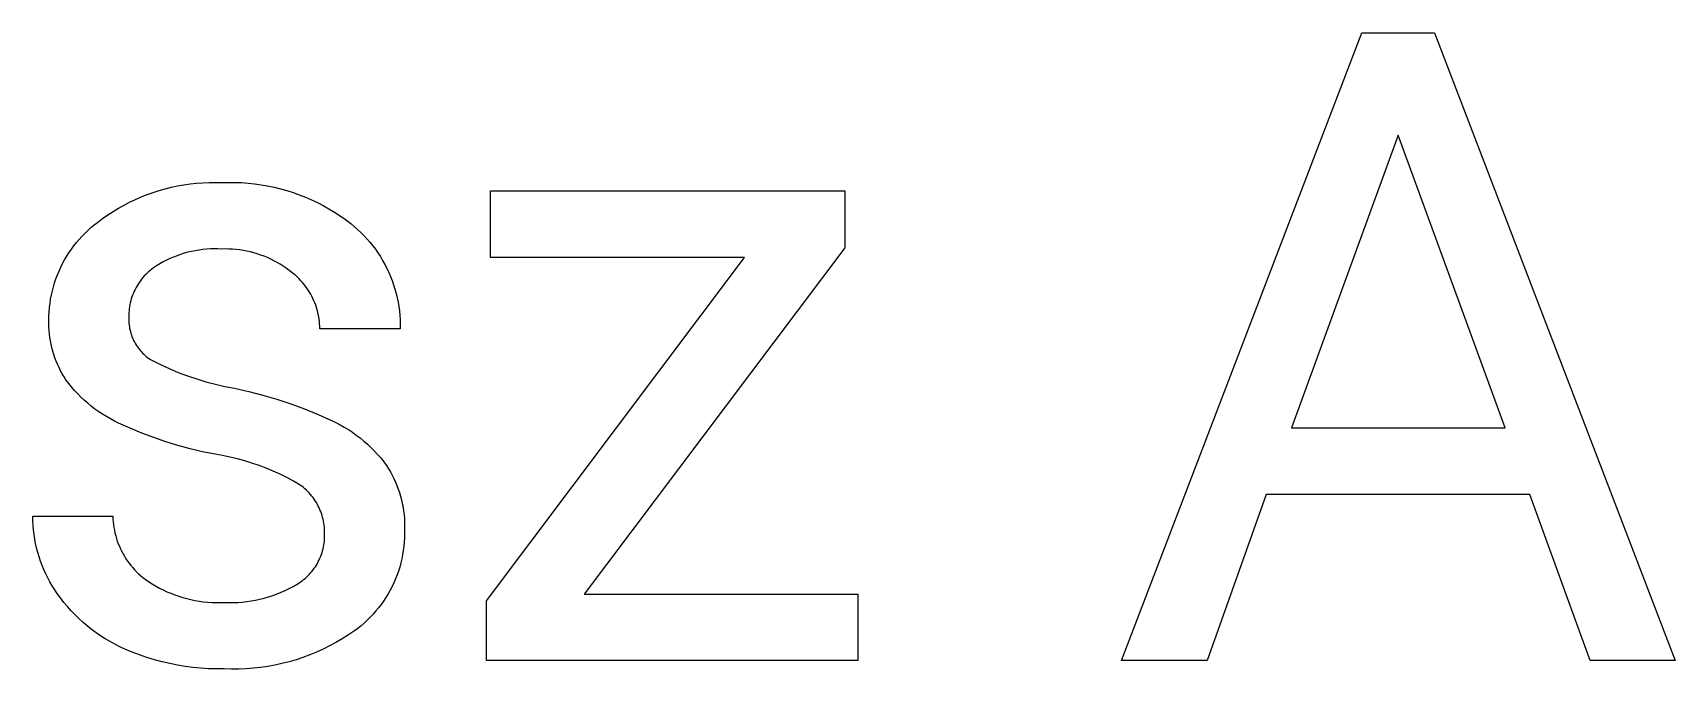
# Model space of a CAD drawing. Header units: millimetres. Extents: x 0 to 3480, y 0 to 2432.
# Drawn here: x 2370.4 to 2438, y 151.7 to 177.9 of the extents above; entities that cross this region are included whole.
import ezdxf

# ---------------------------------------------------------------- set-up
doc = ezdxf.new("R2010")
doc.units = ezdxf.units.MM
doc.header["$MEASUREMENT"] = 0
doc.layers.add('Domyślny', color=7, linetype='Continuous', true_color=0x000000)

msp = doc.modelspace()

# ---------------------------------------------------------------- linework, layer by layer
at = {"layer": 'Domyślny'}
for p, q in [((2415.192, 152.067), (2425.084, 177.896)), ((2425.084, 177.896), (2428.075, 177.896)), ((2428.075, 177.896), (2437.982, 152.067)), ((2426.578, 173.692), (2422.184, 161.646)), ((2430.99, 161.646), (2426.578, 173.692)), ((2376.854, 171.683), (2377.113, 171.711)), ((2377.113, 171.711), (2377.374, 171.731)), ((2377.374, 171.731), (2377.634, 171.742)), ((2377.634, 171.742), (2377.896, 171.744)), ((2377.896, 171.744), (2378.157, 171.738)), ((2378.157, 171.738), (2378.427, 171.746)), ((2378.427, 171.746), (2378.698, 171.745)), ((2378.698, 171.745), (2378.969, 171.734)), ((2378.969, 171.734), (2379.24, 171.715)), ((2379.24, 171.715), (2379.509, 171.686)), ((2374.366, 170.93), (2374.602, 171.042)), ((2374.602, 171.042), (2374.841, 171.147)), ((2374.841, 171.147), (2375.084, 171.243)), ((2375.084, 171.243), (2375.33, 171.331)), ((2375.33, 171.331), (2375.578, 171.411)), ((2375.578, 171.411), (2375.83, 171.482)), ((2375.83, 171.482), (2376.083, 171.545)), ((2376.083, 171.545), (2376.338, 171.599)), ((2376.338, 171.599), (2376.595, 171.645)), ((2376.595, 171.645), (2376.854, 171.683)), ((2379.509, 171.686), (2379.777, 171.648)), ((2379.777, 171.648), (2380.044, 171.602)), ((2380.044, 171.602), (2380.31, 171.546)), ((2380.31, 171.546), (2380.573, 171.481)), ((2380.573, 171.481), (2380.834, 171.408)), ((2380.834, 171.408), (2381.092, 171.326)), ((2381.092, 171.326), (2381.347, 171.235)), ((2381.347, 171.235), (2381.599, 171.135)), ((2381.599, 171.135), (2381.848, 171.027)), ((2389.219, 168.659), (2389.219, 171.396)), ((2389.219, 171.396), (2403.806, 171.396)), ((2403.806, 171.396), (2403.806, 169.052)), ((2373.251, 170.254), (2373.465, 170.404)), ((2373.465, 170.404), (2373.683, 170.547)), ((2373.683, 170.547), (2373.907, 170.682)), ((2373.907, 170.682), (2374.134, 170.81)), ((2374.134, 170.81), (2374.366, 170.93)), ((2381.848, 171.027), (2382.093, 170.911)), ((2382.093, 170.911), (2382.333, 170.787)), ((2382.333, 170.787), (2382.57, 170.655)), ((2382.57, 170.655), (2382.802, 170.514)), ((2382.802, 170.514), (2383.029, 170.366)), ((2383.029, 170.366), (2383.251, 170.211)), ((2372.522, 169.647), (2372.646, 169.766)), ((2372.646, 169.766), (2372.774, 169.881)), ((2372.774, 169.881), (2372.907, 169.991)), ((2372.907, 169.991), (2373.042, 170.097)), ((2373.042, 170.097), (2373.251, 170.254)), ((2383.251, 170.211), (2383.467, 170.048)), ((2383.467, 170.048), (2383.609, 169.931)), ((2383.609, 169.931), (2383.747, 169.81)), ((2383.747, 169.81), (2383.881, 169.685)), ((2383.881, 169.685), (2384.01, 169.555)), ((2371.966, 168.991), (2372.068, 169.13)), ((2372.068, 169.13), (2372.175, 169.265)), ((2372.175, 169.265), (2372.286, 169.396)), ((2372.286, 169.396), (2372.402, 169.524)), ((2372.402, 169.524), (2372.522, 169.647)), ((2377.688, 169.004), (2377.532, 168.995)), ((2377.844, 169.009), (2377.688, 169.004)), ((2378.001, 169.008), (2377.844, 169.009)), ((2378.157, 169.001), (2378.001, 169.008)), ((2378.305, 169.004), (2378.157, 169.001)), ((2378.453, 169.002), (2378.305, 169.004)), ((2378.601, 168.995), (2378.453, 169.002)), ((2384.01, 169.555), (2384.135, 169.42)), ((2384.135, 169.42), (2384.255, 169.281)), ((2384.255, 169.281), (2384.37, 169.139)), ((2384.37, 169.139), (2384.48, 168.992)), ((2403.806, 169.052), (2393.078, 154.804)), ((2371.531, 168.25), (2371.607, 168.404)), ((2371.607, 168.404), (2371.69, 168.555)), ((2371.69, 168.555), (2371.777, 168.704)), ((2371.777, 168.704), (2371.869, 168.849)), ((2371.869, 168.849), (2371.966, 168.991)), ((2375.611, 168.394), (2375.477, 168.313)), ((2375.747, 168.47), (2375.611, 168.394)), ((2375.886, 168.541), (2375.747, 168.47)), ((2376.027, 168.608), (2375.886, 168.541)), ((2376.171, 168.67), (2376.027, 168.608)), ((2376.316, 168.727), (2376.171, 168.67)), ((2376.463, 168.778), (2376.316, 168.727)), ((2376.612, 168.825), (2376.463, 168.778)), ((2376.763, 168.866), (2376.612, 168.825)), ((2376.915, 168.903), (2376.763, 168.866)), ((2377.068, 168.934), (2376.915, 168.903)), ((2377.222, 168.959), (2377.068, 168.934)), ((2377.377, 168.98), (2377.222, 168.959)), ((2377.532, 168.995), (2377.377, 168.98)), ((2378.749, 168.982), (2378.601, 168.995)), ((2378.897, 168.965), (2378.749, 168.982)), ((2379.043, 168.942), (2378.897, 168.965)), ((2379.189, 168.915), (2379.043, 168.942)), ((2379.334, 168.883), (2379.189, 168.915)), ((2379.477, 168.845), (2379.334, 168.883)), ((2379.619, 168.803), (2379.477, 168.845)), ((2379.76, 168.756), (2379.619, 168.803)), ((2379.899, 168.704), (2379.76, 168.756)), ((2380.036, 168.647), (2379.899, 168.704)), ((2380.171, 168.586), (2380.036, 168.647)), ((2380.304, 168.52), (2380.171, 168.586)), ((2380.435, 168.449), (2380.304, 168.52)), ((2380.563, 168.374), (2380.435, 168.449)), ((2380.688, 168.295), (2380.563, 168.374)), ((2384.48, 168.992), (2384.585, 168.842)), ((2384.585, 168.842), (2384.685, 168.688)), ((2384.685, 168.688), (2384.78, 168.531)), ((2384.78, 168.531), (2384.869, 168.371)), ((2384.869, 168.371), (2384.953, 168.208)), ((2389.059, 154.531), (2399.68, 168.659)), ((2399.68, 168.659), (2389.219, 168.659)), ((2371.278, 167.61), (2371.333, 167.773)), ((2371.333, 167.773), (2371.393, 167.935)), ((2371.393, 167.935), (2371.459, 168.094)), ((2371.459, 168.094), (2371.531, 168.25)), ((2374.809, 167.699), (2374.76, 167.63)), ((2374.86, 167.765), (2374.809, 167.699)), ((2374.913, 167.83), (2374.86, 167.765)), ((2374.969, 167.893), (2374.913, 167.83)), ((2375.027, 167.954), (2374.969, 167.893)), ((2375.087, 168.013), (2375.027, 167.954)), ((2375.149, 168.07), (2375.087, 168.013)), ((2375.213, 168.125), (2375.149, 168.07)), ((2375.279, 168.177), (2375.213, 168.125)), ((2375.346, 168.228), (2375.279, 168.177)), ((2375.477, 168.313), (2375.346, 168.228)), ((2380.811, 168.212), (2380.688, 168.295)), ((2380.93, 168.124), (2380.811, 168.212)), ((2381.047, 168.032), (2380.93, 168.124)), ((2381.125, 167.971), (2381.047, 168.032)), ((2381.2, 167.907), (2381.125, 167.971)), ((2381.273, 167.84), (2381.2, 167.907)), ((2381.344, 167.772), (2381.273, 167.84)), ((2381.412, 167.7), (2381.344, 167.772)), ((2381.478, 167.627), (2381.412, 167.7)), ((2384.953, 168.208), (2385.031, 168.042)), ((2385.031, 168.042), (2385.104, 167.873)), ((2385.104, 167.873), (2385.171, 167.703)), ((2385.171, 167.703), (2385.231, 167.529)), ((2371.115, 166.942), (2371.147, 167.111)), ((2371.147, 167.111), (2371.185, 167.279)), ((2371.185, 167.279), (2371.228, 167.445)), ((2371.228, 167.445), (2371.278, 167.61)), ((2374.459, 167.03), (2374.434, 166.95)), ((2374.487, 167.11), (2374.459, 167.03)), ((2374.519, 167.188), (2374.487, 167.11)), ((2374.552, 167.265), (2374.519, 167.188)), ((2374.589, 167.341), (2374.552, 167.265)), ((2374.628, 167.415), (2374.589, 167.341)), ((2374.669, 167.488), (2374.628, 167.415)), ((2374.713, 167.56), (2374.669, 167.488)), ((2374.76, 167.63), (2374.713, 167.56)), ((2381.542, 167.551), (2381.478, 167.627)), ((2381.603, 167.473), (2381.542, 167.551)), ((2381.661, 167.393), (2381.603, 167.473)), ((2381.716, 167.311), (2381.661, 167.393)), ((2381.769, 167.228), (2381.716, 167.311)), ((2381.819, 167.142), (2381.769, 167.228)), ((2381.866, 167.056), (2381.819, 167.142)), ((2381.91, 166.967), (2381.866, 167.056)), ((2385.231, 167.529), (2385.286, 167.354)), ((2385.286, 167.354), (2385.335, 167.178)), ((2385.335, 167.178), (2385.378, 166.999)), ((2385.378, 166.999), (2385.414, 166.82)), ((2371.045, 166.257), (2371.053, 166.429)), ((2371.053, 166.429), (2371.068, 166.601)), ((2371.068, 166.601), (2371.088, 166.772)), ((2371.088, 166.772), (2371.115, 166.942)), ((2374.334, 166.371), (2374.332, 166.287)), ((2374.34, 166.455), (2374.334, 166.371)), ((2374.348, 166.539), (2374.34, 166.455)), ((2374.36, 166.622), (2374.348, 166.539)), ((2374.374, 166.705), (2374.36, 166.622)), ((2374.391, 166.788), (2374.374, 166.705)), ((2374.411, 166.869), (2374.391, 166.788)), ((2374.434, 166.95), (2374.411, 166.869)), ((2381.951, 166.877), (2381.91, 166.967)), ((2381.989, 166.786), (2381.951, 166.877)), ((2382.024, 166.693), (2381.989, 166.786)), ((2382.056, 166.6), (2382.024, 166.693)), ((2382.084, 166.505), (2382.056, 166.6)), ((2382.109, 166.41), (2382.084, 166.505)), ((2382.132, 166.313), (2382.109, 166.41)), ((2382.15, 166.216), (2382.132, 166.313)), ((2385.414, 166.82), (2385.445, 166.639)), ((2385.445, 166.639), (2385.469, 166.457)), ((2385.469, 166.457), (2385.487, 166.274)), ((2371.041, 165.941), (2371.042, 166.085)), ((2371.044, 165.797), (2371.041, 165.941)), ((2371.042, 166.085), (2371.045, 166.257)), ((2371.053, 165.652), (2371.044, 165.797)), ((2371.066, 165.509), (2371.053, 165.652)), ((2374.332, 166.203), (2374.33, 166.135)), ((2374.33, 166.135), (2374.33, 166.067)), ((2374.33, 166.067), (2374.333, 165.999)), ((2374.332, 166.287), (2374.332, 166.203)), ((2374.333, 165.999), (2374.338, 165.931)), ((2374.338, 165.931), (2374.345, 165.863)), ((2374.345, 165.863), (2374.355, 165.796)), ((2374.355, 165.796), (2374.367, 165.729)), ((2374.367, 165.729), (2374.381, 165.662)), ((2374.381, 165.662), (2374.397, 165.596)), ((2382.166, 166.119), (2382.15, 166.216)), ((2382.178, 166.021), (2382.166, 166.119)), ((2382.187, 165.922), (2382.178, 166.021)), ((2382.193, 165.823), (2382.187, 165.922)), ((2382.195, 165.725), (2382.193, 165.823)), ((2385.504, 165.725), (2382.195, 165.725)), ((2385.487, 166.274), (2385.499, 166.091)), ((2385.499, 166.091), (2385.505, 165.908)), ((2385.505, 165.908), (2385.504, 165.725)), ((2371.084, 165.365), (2371.066, 165.509)), ((2371.107, 165.223), (2371.084, 165.365)), ((2371.135, 165.081), (2371.107, 165.223)), ((2371.167, 164.94), (2371.135, 165.081)), ((2374.397, 165.596), (2374.416, 165.53)), ((2374.416, 165.53), (2374.437, 165.466)), ((2374.437, 165.466), (2374.461, 165.402)), ((2374.461, 165.402), (2374.486, 165.338)), ((2374.486, 165.338), (2374.514, 165.276)), ((2374.514, 165.276), (2374.544, 165.215)), ((2374.544, 165.215), (2374.576, 165.155)), ((2374.576, 165.155), (2374.61, 165.096)), ((2374.61, 165.096), (2374.646, 165.038)), ((2374.646, 165.038), (2374.684, 164.981)), ((2374.684, 164.981), (2374.724, 164.926)), ((2371.204, 164.801), (2371.167, 164.94)), ((2371.246, 164.663), (2371.204, 164.801)), ((2371.293, 164.526), (2371.246, 164.663)), ((2371.344, 164.391), (2371.293, 164.526)), ((2371.4, 164.258), (2371.344, 164.391)), ((2374.724, 164.926), (2374.766, 164.872)), ((2374.766, 164.872), (2374.809, 164.82)), ((2374.809, 164.82), (2374.855, 164.769)), ((2374.855, 164.769), (2374.902, 164.72)), ((2374.902, 164.72), (2374.951, 164.673)), ((2374.951, 164.673), (2375.001, 164.627)), ((2375.001, 164.627), (2375.053, 164.583)), ((2375.053, 164.583), (2375.107, 164.541)), ((2375.107, 164.541), (2375.162, 164.5)), ((2375.162, 164.5), (2375.218, 164.462)), ((2375.218, 164.462), (2375.275, 164.426)), ((2375.275, 164.426), (2375.634, 164.247)), ((2371.46, 164.126), (2371.4, 164.258)), ((2371.524, 163.997), (2371.46, 164.126)), ((2371.593, 163.87), (2371.524, 163.997)), ((2371.666, 163.746), (2371.593, 163.87)), ((2371.743, 163.624), (2371.666, 163.746)), ((2371.858, 163.473), (2371.743, 163.624)), ((2375.634, 164.247), (2375.999, 164.08)), ((2375.999, 164.08), (2376.37, 163.926)), ((2376.37, 163.926), (2376.745, 163.785)), ((2376.745, 163.785), (2377.125, 163.656)), ((2377.125, 163.656), (2377.509, 163.54)), ((2371.977, 163.326), (2371.858, 163.473)), ((2372.101, 163.183), (2371.977, 163.326)), ((2372.23, 163.044), (2372.101, 163.183)), ((2372.363, 162.91), (2372.23, 163.044)), ((2377.509, 163.54), (2377.897, 163.438)), ((2377.897, 163.438), (2378.288, 163.348)), ((2378.288, 163.348), (2378.682, 163.272)), ((2378.682, 163.272), (2379.27, 163.142)), ((2379.27, 163.142), (2379.853, 162.992)), ((2379.853, 162.992), (2380.431, 162.822)), ((2372.501, 162.78), (2372.363, 162.91)), ((2372.643, 162.655), (2372.501, 162.78)), ((2372.789, 162.535), (2372.643, 162.655)), ((2372.94, 162.42), (2372.789, 162.535)), ((2373.093, 162.31), (2372.94, 162.42)), ((2373.251, 162.205), (2373.093, 162.31)), ((2380.431, 162.822), (2381.003, 162.632)), ((2381.003, 162.632), (2381.568, 162.423)), ((2381.568, 162.423), (2382.125, 162.195)), ((2373.412, 162.105), (2373.251, 162.205)), ((2373.576, 162.011), (2373.412, 162.105)), ((2373.744, 161.923), (2373.576, 162.011)), ((2373.914, 161.84), (2373.744, 161.923)), ((2374.39, 161.625), (2373.914, 161.84)), ((2374.873, 161.425), (2374.39, 161.625)), ((2382.125, 162.195), (2382.675, 161.948)), ((2382.675, 161.948), (2382.853, 161.863)), ((2382.853, 161.863), (2383.028, 161.771)), ((2383.028, 161.771), (2383.199, 161.674)), ((2383.199, 161.674), (2383.368, 161.57)), ((2383.368, 161.57), (2383.533, 161.462)), ((2422.184, 161.646), (2430.99, 161.646)), ((2375.362, 161.241), (2374.873, 161.425)), ((2375.857, 161.073), (2375.362, 161.241)), ((2376.356, 160.92), (2375.857, 161.073)), ((2376.861, 160.783), (2376.356, 160.92)), ((2383.533, 161.462), (2383.694, 161.347)), ((2383.694, 161.347), (2383.851, 161.228)), ((2383.851, 161.228), (2384.003, 161.103)), ((2384.003, 161.103), (2384.152, 160.973)), ((2384.152, 160.973), (2384.296, 160.838)), ((2377.369, 160.663), (2376.861, 160.783)), ((2377.881, 160.558), (2377.369, 160.663)), ((2378.189, 160.505), (2377.881, 160.558)), ((2378.495, 160.443), (2378.189, 160.505)), ((2378.799, 160.37), (2378.495, 160.443)), ((2379.101, 160.288), (2378.799, 160.37)), ((2379.399, 160.196), (2379.101, 160.288)), ((2384.296, 160.838), (2384.436, 160.698)), ((2384.436, 160.698), (2384.57, 160.554)), ((2384.57, 160.554), (2384.7, 160.405)), ((2384.7, 160.405), (2384.825, 160.252)), ((2384.825, 160.252), (2384.944, 160.095)), ((2379.695, 160.095), (2379.399, 160.196)), ((2379.987, 159.984), (2379.695, 160.095)), ((2380.275, 159.863), (2379.987, 159.984)), ((2380.559, 159.734), (2380.275, 159.863)), ((2380.839, 159.595), (2380.559, 159.734)), ((2381.115, 159.448), (2380.839, 159.595)), ((2384.944, 160.095), (2385.026, 159.963)), ((2385.026, 159.963), (2385.104, 159.83)), ((2385.104, 159.83), (2385.177, 159.693)), ((2385.177, 159.693), (2385.246, 159.554)), ((2385.246, 159.554), (2385.309, 159.413)), ((2381.385, 159.291), (2381.115, 159.448)), ((2381.452, 159.242), (2381.385, 159.291)), ((2381.516, 159.191), (2381.452, 159.242)), ((2381.579, 159.137), (2381.516, 159.191)), ((2381.64, 159.081), (2381.579, 159.137)), ((2381.699, 159.024), (2381.64, 159.081)), ((2381.756, 158.964), (2381.699, 159.024)), ((2381.811, 158.902), (2381.756, 158.964)), ((2381.863, 158.838), (2381.811, 158.902)), ((2385.309, 159.413), (2385.368, 159.27)), ((2385.368, 159.27), (2385.423, 159.125)), ((2385.423, 159.125), (2385.472, 158.979)), ((2385.472, 158.979), (2385.516, 158.83)), ((2421.152, 158.909), (2418.715, 152.067)), ((2432.006, 158.909), (2421.152, 158.909)), ((2434.478, 152.067), (2432.006, 158.909)), ((2381.914, 158.773), (2381.863, 158.838)), ((2381.962, 158.706), (2381.914, 158.773)), ((2382.008, 158.637), (2381.962, 158.706)), ((2382.051, 158.567), (2382.008, 158.637)), ((2382.093, 158.496), (2382.051, 158.567)), ((2382.131, 158.423), (2382.093, 158.496)), ((2382.167, 158.348), (2382.131, 158.423)), ((2382.201, 158.273), (2382.167, 158.348)), ((2382.232, 158.197), (2382.201, 158.273)), ((2382.26, 158.119), (2382.232, 158.197)), ((2385.516, 158.83), (2385.555, 158.68)), ((2385.555, 158.68), (2385.589, 158.529)), ((2385.589, 158.529), (2385.618, 158.377)), ((2385.618, 158.377), (2385.642, 158.225)), ((2385.642, 158.225), (2385.661, 158.071)), ((2370.385, 157.818), (2370.382, 158.006)), ((2370.382, 158.006), (2373.674, 158.006)), ((2370.394, 157.63), (2370.385, 157.818)), ((2370.41, 157.443), (2370.394, 157.63)), ((2373.674, 158.006), (2373.679, 157.89)), ((2373.679, 157.89), (2373.688, 157.775)), ((2373.688, 157.775), (2373.701, 157.66)), ((2373.701, 157.66), (2373.717, 157.546)), ((2373.717, 157.546), (2373.738, 157.432)), ((2382.286, 158.04), (2382.26, 158.119)), ((2382.309, 157.961), (2382.286, 158.04)), ((2382.329, 157.881), (2382.309, 157.961)), ((2382.346, 157.8), (2382.329, 157.881)), ((2382.361, 157.719), (2382.346, 157.8)), ((2382.373, 157.637), (2382.361, 157.719)), ((2382.382, 157.555), (2382.373, 157.637)), ((2382.388, 157.473), (2382.382, 157.555)), ((2385.661, 158.071), (2385.674, 157.917)), ((2385.674, 157.917), (2385.682, 157.762)), ((2385.682, 157.762), (2385.685, 157.607)), ((2385.685, 157.607), (2385.683, 157.453)), ((2370.433, 157.256), (2370.41, 157.443)), ((2370.461, 157.07), (2370.433, 157.256)), ((2370.496, 156.885), (2370.461, 157.07)), ((2370.538, 156.702), (2370.496, 156.885)), ((2373.738, 157.432), (2373.762, 157.319)), ((2373.762, 157.319), (2373.791, 157.207)), ((2373.791, 157.207), (2373.823, 157.096)), ((2373.823, 157.096), (2373.859, 156.986)), ((2373.859, 156.986), (2373.899, 156.877)), ((2373.899, 156.877), (2373.943, 156.77)), ((2382.359, 156.825), (2382.371, 156.904)), ((2382.371, 156.904), (2382.38, 156.984)), ((2382.38, 156.984), (2382.386, 157.065)), ((2382.386, 157.065), (2382.39, 157.145)), ((2382.392, 157.391), (2382.388, 157.473)), ((2382.39, 157.225), (2382.392, 157.308)), ((2382.39, 157.145), (2382.39, 157.225)), ((2382.392, 157.308), (2382.392, 157.391)), ((2385.669, 156.935), (2385.653, 156.763)), ((2385.68, 157.107), (2385.669, 156.935)), ((2385.684, 157.28), (2385.68, 157.107)), ((2385.683, 157.453), (2385.684, 157.28)), ((2370.585, 156.52), (2370.538, 156.702)), ((2370.639, 156.34), (2370.585, 156.52)), ((2370.699, 156.161), (2370.639, 156.34)), ((2370.765, 155.985), (2370.699, 156.161)), ((2373.943, 156.77), (2373.99, 156.665)), ((2373.99, 156.665), (2374.041, 156.561)), ((2374.041, 156.561), (2374.095, 156.459)), ((2374.095, 156.459), (2374.153, 156.359)), ((2374.153, 156.359), (2374.215, 156.261)), ((2374.215, 156.261), (2374.279, 156.165)), ((2374.279, 156.165), (2374.347, 156.071)), ((2382.132, 156.14), (2382.168, 156.213)), ((2382.168, 156.213), (2382.201, 156.286)), ((2382.201, 156.286), (2382.232, 156.36)), ((2382.232, 156.36), (2382.26, 156.436)), ((2382.26, 156.436), (2382.285, 156.512)), ((2382.285, 156.512), (2382.308, 156.589)), ((2382.308, 156.589), (2382.328, 156.667)), ((2382.328, 156.667), (2382.345, 156.746)), ((2382.345, 156.746), (2382.359, 156.825)), ((2385.568, 156.253), (2385.528, 156.085)), ((2385.602, 156.422), (2385.568, 156.253)), ((2385.631, 156.592), (2385.602, 156.422)), ((2385.653, 156.763), (2385.631, 156.592)), ((2370.837, 155.812), (2370.765, 155.985)), ((2370.914, 155.64), (2370.837, 155.812)), ((2370.998, 155.472), (2370.914, 155.64)), ((2374.347, 156.071), (2374.419, 155.98)), ((2374.419, 155.98), (2374.493, 155.892)), ((2374.493, 155.892), (2374.57, 155.806)), ((2374.57, 155.806), (2374.651, 155.722)), ((2374.651, 155.722), (2374.734, 155.642)), ((2374.734, 155.642), (2374.819, 155.565)), ((2374.819, 155.565), (2374.908, 155.49)), ((2374.908, 155.49), (2374.999, 155.419)), ((2381.587, 155.45), (2381.647, 155.504)), ((2381.647, 155.504), (2381.705, 155.559)), ((2381.705, 155.559), (2381.761, 155.617)), ((2381.761, 155.617), (2381.815, 155.677)), ((2381.815, 155.677), (2381.867, 155.738)), ((2381.867, 155.738), (2381.917, 155.801)), ((2381.917, 155.801), (2381.965, 155.866)), ((2381.965, 155.866), (2382.01, 155.932)), ((2382.01, 155.932), (2382.053, 156)), ((2382.053, 156), (2382.094, 156.07)), ((2382.094, 156.07), (2382.132, 156.14)), ((2385.373, 155.591), (2385.31, 155.43)), ((2385.43, 155.754), (2385.373, 155.591)), ((2385.482, 155.918), (2385.43, 155.754)), ((2385.528, 156.085), (2385.482, 155.918)), ((2371.087, 155.306), (2370.998, 155.472)), ((2371.182, 155.144), (2371.087, 155.306)), ((2371.282, 154.985), (2371.182, 155.144)), ((2371.388, 154.829), (2371.282, 154.985)), ((2371.522, 154.645), (2371.388, 154.829)), ((2374.999, 155.419), (2375.142, 155.32)), ((2375.142, 155.32), (2375.288, 155.227)), ((2375.288, 155.227), (2375.437, 155.139)), ((2375.437, 155.139), (2375.589, 155.055)), ((2375.589, 155.055), (2375.743, 154.977)), ((2375.743, 154.977), (2375.9, 154.904)), ((2375.9, 154.904), (2376.06, 154.836)), ((2376.06, 154.836), (2376.221, 154.774)), ((2380.26, 154.748), (2380.433, 154.811)), ((2380.433, 154.811), (2380.604, 154.88)), ((2380.604, 154.88), (2380.773, 154.956)), ((2380.773, 154.956), (2380.938, 155.037)), ((2380.938, 155.037), (2381.101, 155.123)), ((2381.101, 155.123), (2381.261, 155.216)), ((2381.261, 155.216), (2381.329, 155.258)), ((2381.329, 155.258), (2381.396, 155.303)), ((2381.396, 155.303), (2381.461, 155.35)), ((2381.461, 155.35), (2381.525, 155.399)), ((2381.525, 155.399), (2381.587, 155.45)), ((2385.003, 154.812), (2384.913, 154.664)), ((2385.088, 154.962), (2385.003, 154.812)), ((2385.167, 155.116), (2385.088, 154.962)), ((2385.241, 155.272), (2385.167, 155.116)), ((2385.31, 155.43), (2385.241, 155.272)), ((2371.662, 154.465), (2371.522, 154.645)), ((2371.808, 154.289), (2371.662, 154.465)), ((2371.96, 154.119), (2371.808, 154.289)), ((2376.221, 154.774), (2376.385, 154.717)), ((2376.385, 154.717), (2376.551, 154.665)), ((2376.551, 154.665), (2376.718, 154.619)), ((2376.718, 154.619), (2376.886, 154.579)), ((2376.886, 154.579), (2377.056, 154.544)), ((2377.056, 154.544), (2377.227, 154.515)), ((2377.227, 154.515), (2377.398, 154.492)), ((2377.398, 154.492), (2377.571, 154.474)), ((2377.571, 154.474), (2377.744, 154.462)), ((2377.744, 154.462), (2377.917, 154.456)), ((2377.917, 154.456), (2378.09, 154.456)), ((2378.09, 154.456), (2378.263, 154.462)), ((2378.263, 154.462), (2378.448, 154.456)), ((2378.448, 154.456), (2378.632, 154.457)), ((2378.632, 154.457), (2378.817, 154.464)), ((2378.817, 154.464), (2379.001, 154.477)), ((2379.001, 154.477), (2379.184, 154.497)), ((2379.184, 154.497), (2379.367, 154.523)), ((2379.367, 154.523), (2379.548, 154.556)), ((2379.548, 154.556), (2379.729, 154.594)), ((2379.729, 154.594), (2379.907, 154.639)), ((2379.907, 154.639), (2380.085, 154.691)), ((2380.085, 154.691), (2380.26, 154.748)), ((2384.614, 154.242), (2384.504, 154.109)), ((2384.718, 154.379), (2384.614, 154.242)), ((2384.818, 154.52), (2384.718, 154.379)), ((2384.913, 154.664), (2384.818, 154.52)), ((2389.059, 152.067), (2389.059, 154.531)), ((2393.078, 154.804), (2404.338, 154.804)), ((2404.338, 154.804), (2404.338, 152.067)), ((2372.117, 153.955), (2371.96, 154.119)), ((2372.28, 153.795), (2372.117, 153.955)), ((2372.449, 153.642), (2372.28, 153.795)), ((2372.623, 153.494), (2372.449, 153.642)), ((2372.802, 153.352), (2372.623, 153.494)), ((2383.891, 153.502), (2383.757, 153.394)), ((2384.022, 153.615), (2383.891, 153.502)), ((2384.149, 153.732), (2384.022, 153.615)), ((2384.272, 153.853), (2384.149, 153.732)), ((2384.39, 153.979), (2384.272, 153.853)), ((2384.504, 154.109), (2384.39, 153.979)), ((2372.985, 153.217), (2372.802, 153.352)), ((2373.173, 153.088), (2372.985, 153.217)), ((2373.365, 152.965), (2373.173, 153.088)), ((2373.562, 152.849), (2373.365, 152.965)), ((2373.762, 152.74), (2373.562, 152.849)), ((2382.86, 152.813), (2382.596, 152.672)), ((2383.118, 152.964), (2382.86, 152.813)), ((2383.371, 153.123), (2383.118, 152.964)), ((2383.618, 153.291), (2383.371, 153.123)), ((2383.757, 153.394), (2383.618, 153.291)), ((2373.966, 152.638), (2373.762, 152.74)), ((2374.173, 152.543), (2373.966, 152.638)), ((2374.471, 152.418), (2374.173, 152.543)), ((2374.773, 152.302), (2374.471, 152.418)), ((2375.079, 152.197), (2374.773, 152.302)), ((2375.388, 152.103), (2375.079, 152.197)), ((2375.701, 152.018), (2375.388, 152.103)), ((2381.214, 152.106), (2380.927, 152.022)), ((2381.498, 152.2), (2381.214, 152.106)), ((2381.779, 152.304), (2381.498, 152.2)), ((2382.055, 152.417), (2381.779, 152.304)), ((2382.328, 152.54), (2382.055, 152.417)), ((2382.596, 152.672), (2382.328, 152.54)), ((2376.015, 151.944), (2375.701, 152.018)), ((2376.333, 151.881), (2376.015, 151.944)), ((2376.652, 151.828), (2376.333, 151.881)), ((2376.972, 151.786), (2376.652, 151.828)), ((2377.294, 151.755), (2376.972, 151.786)), ((2377.617, 151.734), (2377.294, 151.755)), ((2377.94, 151.724), (2377.617, 151.734)), ((2378.263, 151.725), (2377.94, 151.724)), ((2378.562, 151.717), (2378.263, 151.725)), ((2378.861, 151.719), (2378.562, 151.717)), ((2379.16, 151.731), (2378.861, 151.719)), ((2379.458, 151.754), (2379.16, 151.731)), ((2379.755, 151.787), (2379.458, 151.754)), ((2380.051, 151.831), (2379.755, 151.787)), ((2380.345, 151.884), (2380.051, 151.831)), ((2380.637, 151.948), (2380.345, 151.884)), ((2380.927, 152.022), (2380.637, 151.948)), ((2404.338, 152.067), (2389.059, 152.067)), ((2418.715, 152.067), (2415.192, 152.067)), ((2437.982, 152.067), (2434.478, 152.067))]:
    msp.add_line(p, q, dxfattribs=at)

doc.saveas('drawing.dxf')
